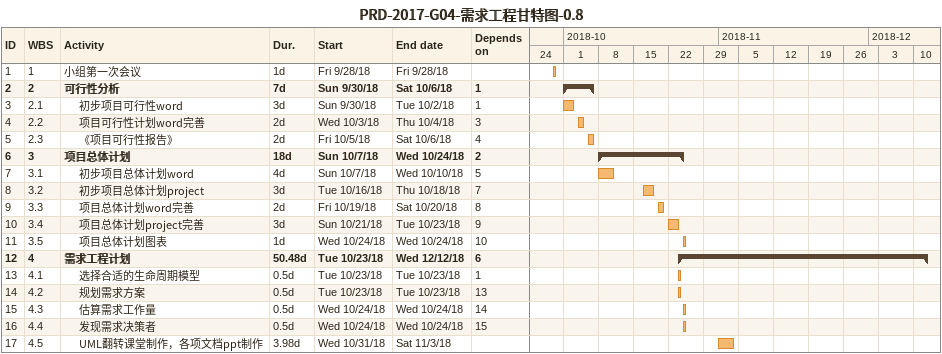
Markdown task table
PRD-2017-G04-需求工程甘特图-0.8

| ID | WBS | Task | Duration | Start | Finish | Predecessors |
|---|---|---|---|---|---|---|
| 1 | 1 | 小组第一次会议 | 1d | 2018-09-28 | 2018-09-28 |  |
| 2 | 2 | **可行性分析** | 7d | 2018-09-30 | 2018-10-06 | 1 |
| 3 | 2.1 | 初步项目可行性word | 3d | 2018-09-30 | 2018-10-02 | 1 |
| 4 | 2.2 | 项目可行性计划word完善 | 2d | 2018-10-03 | 2018-10-04 | 3 |
| 5 | 2.3 | 《项目可行性报告》 | 2d | 2018-10-05 | 2018-10-06 | 4 |
| 6 | 3 | **项目总体计划** | 18d | 2018-10-07 | 2018-10-24 | 2 |
| 7 | 3.1 | 初步项目总体计划word | 4d | 2018-10-07 | 2018-10-10 | 5 |
| 8 | 3.2 | 初步项目总体计划project | 3d | 2018-10-16 | 2018-10-18 | 7 |
| 9 | 3.3 | 项目总体计划word完善 | 2d | 2018-10-19 | 2018-10-20 | 8 |
| 10 | 3.4 | 项目总体计划project完善 | 3d | 2018-10-21 | 2018-10-23 | 9 |
| 11 | 3.5 | 项目总体计划图表 | 1d | 2018-10-24 | 2018-10-24 | 10 |
| 12 | 4 | **需求工程计划** | 50.48d | 2018-10-23 | 2018-12-12 | 6 |
| 13 | 4.1 | 选择合适的生命周期模型 | 0.5d | 2018-10-23 | 2018-10-23 | 1 |
| 14 | 4.2 | 规划需求方案 | 0.5d | 2018-10-23 | 2018-10-23 | 13 |
| 15 | 4.3 | 估算需求工作量 | 0.5d | 2018-10-24 | 2018-10-24 | 14 |
| 16 | 4.4 | 发现需求决策者 | 0.5d | 2018-10-24 | 2018-10-24 | 15 |
| 17 | 4.5 | UML翻转课堂制作，各项文档ppt制作 | 3.98d | 2018-10-31 | 2018-11-03 |  |
